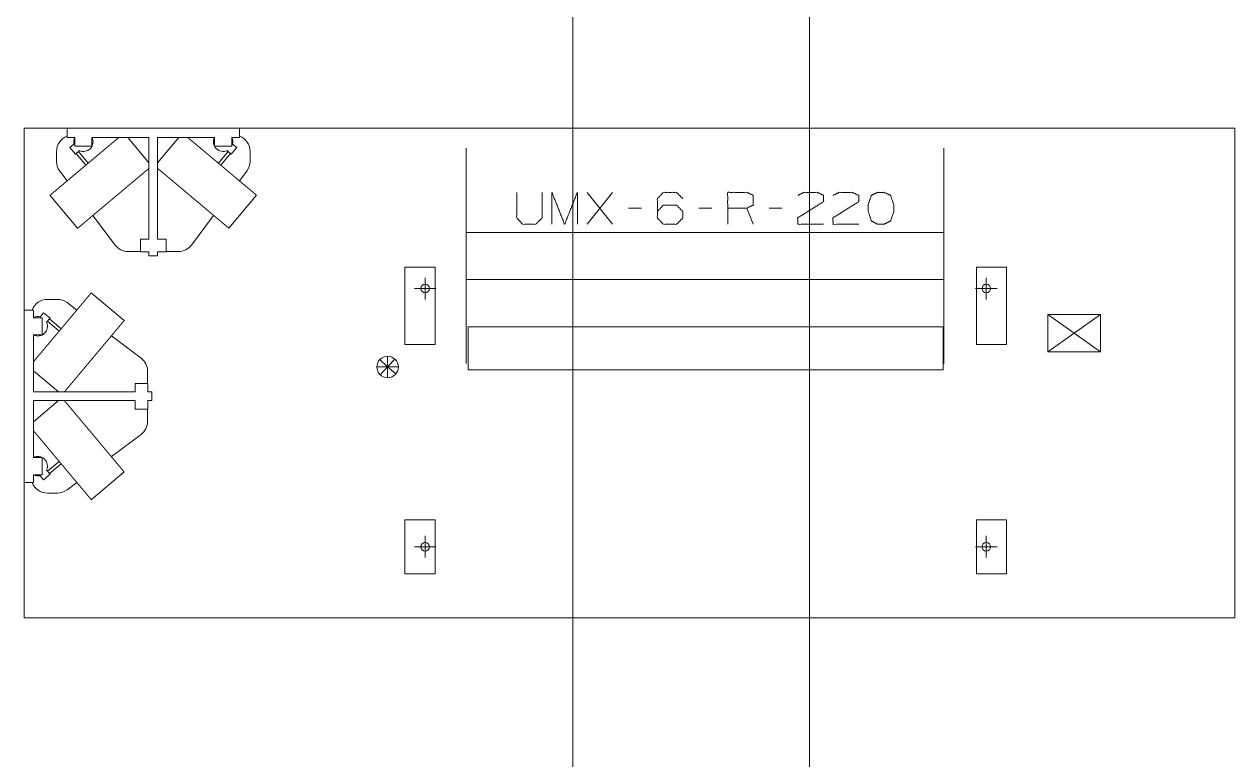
# Model space of a CAD drawing. Header units: millimetres. Extents: x 3056 to 110866, y 16649 to 58349.
# Drawn here: x 56006 to 61633, y 23888 to 27304 of the extents above; entities that cross this region are included whole.
import ezdxf

# ---------------------------------------------------------------- set-up
doc = ezdxf.new("R2010")
doc.units = ezdxf.units.MM
doc.layers.add('1', color=7, linetype='Continuous', true_color=0xffffff)

msp = doc.modelspace()

# ---------------------------------------------------------------- linework, layer by layer
at = {"layer": '1', "color": 143, "linetype": 'Continuous', "lineweight": 13}
for p, q in [((58556.5, 55303.3), (58556.5, 17870.4)), ((59656.5, 17870.4), (59656.5, 54863.3))]:
    msp.add_line(p, q, dxfattribs=at)
at = {"layer": '1', "color": 80, "linetype": 'Continuous', "lineweight": 13}
for p, q in [((56006.5, 26821.3), (61633.5, 26821.3)), ((56006.5, 24547.3), (56006.5, 26821.3)), ((56006.5, 26821.3), (61633.5, 26821.3)), ((56006.5, 24547.3), (56006.5, 26821.3)), ((56206.5, 26821.3), (56206.5, 26778.3)), ((57006.5, 26821.3), (57006.5, 26778.3)), ((61633.5, 26821.3), (61633.5, 24547.3)), ((61633.5, 26821.3), (61633.5, 24547.3)), ((56206.5, 26778.3), (56241.5, 26778.3)), ((56237.6, 26747.2), (56218.9, 26731.4)), ((56244.1, 26701.3), (56218.9, 26731.4)), ((56241.5, 26778.3), (56241.5, 26738.3)), ((56321.5, 26738.3), (56241.5, 26738.3)), ((56321.5, 26778.3), (56586.5, 26778.3)), ((56321.5, 26778.3), (56321.5, 26738.3)), ((56586.5, 26661.2), (56488.2, 26778.3)), ((56586.5, 26778.3), (56586.5, 26306.3)), ((56626.5, 26778.3), (56626.5, 26306.3)), ((56724.7, 26778.3), (56626.5, 26661.2)), ((56626.5, 26778.3), (56891.5, 26778.3)), ((56891.5, 26778.3), (56891.5, 26738.3)), ((56971.5, 26738.3), (56891.5, 26738.3)), ((56968.8, 26701.3), (56994.1, 26731.4)), ((56971.5, 26778.3), (56971.5, 26738.3)), ((56971.5, 26778.3), (57006.5, 26778.3)), ((56975.3, 26747.2), (56994.1, 26731.4)), ((56156.5, 26667.3), (56156.5, 26713.3)), ((56262.9, 26717), (56244.1, 26701.3)), ((56247.6, 26704.2), (56293.2, 26649.8)), ((56303.9, 26658.8), (56258.3, 26713.2)), ((56954.7, 26713.2), (56909, 26658.8)), ((56919.7, 26649.8), (56965.4, 26704.2)), ((56950.1, 26717), (56968.8, 26701.3)), ((57056.5, 26713.3), (57056.5, 26667.3)), ((56171.5, 26622.3), (56205.8, 26576.5)), ((57007.1, 26576.5), (57041.5, 26622.3)), ((56126.2, 26509.7), (56254.8, 26356.5)), ((56958.2, 26356.5), (57086.7, 26509.7)), ((58622.6, 26375), (58741.3, 26523.4)), ((58741.3, 26375), (58622.6, 26523.4)), ((58875.1, 26450), (58815.7, 26450)), ((59201.9, 26450), (59142.6, 26450)), ((59395.1, 26375), (59365.4, 26450)), ((59528.8, 26450), (59469.4, 26450)), ((56326, 26416.3), (56429.5, 26278.3)), ((56783.5, 26278.3), (56886.9, 26416.3)), ((60281.5, 26337.5), (58061.5, 26337.5)), ((56546.5, 26306.3), (56546.5, 26246.3)), ((56586.5, 26306.3), (56546.5, 26306.3)), ((56626.5, 26306.3), (56666.5, 26306.3)), ((56666.5, 26306.3), (56666.5, 26246.3)), ((56546.5, 26248.3), (56489.5, 26248.3)), ((56586.5, 26246.3), (56546.5, 26246.3)), ((56586.5, 26246.3), (56586.5, 26228.3)), ((56626.5, 26228.3), (56586.5, 26228.3)), ((56626.5, 26246.3), (56666.5, 26246.3)), ((56626.5, 26246.3), (56626.5, 26228.3)), ((56626.7, 26243.6), (56626.5, 26243.6)), ((56626.7, 26243.6), (56626.7, 26246.3)), ((56723.5, 26248.3), (56666.5, 26248.3)), ((57776, 26176.3), (57776, 25816.3)), ((57916, 26176.3), (57776, 26176.3)), ((57916, 25816.3), (57916, 26176.3)), ((60573, 26176.3), (60433, 26176.3)), ((60433, 26176.3), (60433, 25816.3)), ((60573, 25816.3), (60573, 26176.3)), ((57870.5, 26126.3), (57870.5, 26026.3)), ((58061.5, 26118.4), (60281.5, 26118.4)), ((60478.5, 26126.3), (60478.5, 26026.3)), ((56471.3, 25928), (56318.1, 26056.6)), ((57820.5, 26076.3), (57920.5, 26076.3)), ((60428.5, 26076.3), (60528.5, 26076.3)), ((56114.5, 26026.3), (56160.5, 26026.3)), ((56251.3, 25976.9), (56205.5, 26011.3)), ((56006.5, 25976.3), (56049.5, 25976.3)), ((56049.5, 25941.3), (56049.5, 25976.3)), ((56049.5, 25941.3), (56089.5, 25941.3)), ((56080.6, 25945.2), (56096.4, 25963.9)), ((56089.5, 25941.3), (56089.5, 25861.3)), ((56126.5, 25938.7), (56096.4, 25963.9)), ((60764.5, 25782.3), (60764.5, 25956.3)), ((61008.5, 25782.3), (60764.5, 25956.3)), ((60764.5, 25956.3), (61008.5, 25956.3)), ((61008.5, 25956.3), (60886.5, 25869.3)), ((61008.5, 25956.3), (61008.5, 25782.3)), ((56110.7, 25919.9), (56126.5, 25938.7)), ((56114.6, 25924.5), (56169, 25878.8)), ((56178, 25889.6), (56123.6, 25935.2)), ((58070.5, 25899.3), (60278.5, 25899.3)), ((58070.5, 25699.3), (58070.5, 25899.3)), ((60278.5, 25899.3), (60278.5, 25699.3)), ((56049.5, 25861.3), (56089.5, 25861.3)), ((56049.5, 25596.3), (56049.5, 25861.3)), ((56549.5, 25753.3), (56411.5, 25856.8)), ((60764.5, 25782.3), (60886.5, 25869.3)), ((57776, 25816.3), (57916, 25816.3)), ((60433, 25816.3), (60573, 25816.3)), ((61008.5, 25782.3), (60764.5, 25782.3)), ((57695.5, 25712.3), (57659.1, 25746.6)), ((57695.5, 25712.3), (57695.5, 25762.3)), ((57695.5, 25712.3), (57729.8, 25748.7)), ((56049.5, 25694.5), (56166.5, 25596.3)), ((56579.5, 25693.3), (56579.5, 25636.3)), ((57695.5, 25712.3), (57645.5, 25712.3)), ((57695.5, 25712.3), (57661.1, 25675.9)), ((57695.5, 25712.3), (57734.3, 25680.8)), ((57695.5, 25712.3), (57695.5, 25662.3)), ((57695.5, 25712.3), (57745.5, 25712.3)), ((60278.5, 25699.3), (58070.5, 25699.3)), ((56521.5, 25636.3), (56581.5, 25636.3)), ((56521.5, 25596.3), (56521.5, 25636.3)), ((56581.5, 25596.3), (56581.5, 25636.3)), ((56049.5, 25596.3), (56521.5, 25596.3)), ((56049.5, 25291.3), (56049.5, 25556.3)), ((56166.5, 25556.3), (56049.5, 25458.1)), ((56049.5, 25556.3), (56521.5, 25556.3)), ((56521.5, 25556.3), (56521.5, 25516.3)), ((56584.1, 25596.6), (56581.5, 25596.5)), ((56581.5, 25596.3), (56599.5, 25596.3)), ((56581.5, 25556.3), (56599.5, 25556.3)), ((56581.5, 25556.3), (56581.5, 25516.3)), ((56584.1, 25596.6), (56584.1, 25596.3)), ((56599.5, 25596.3), (56599.5, 25556.3)), ((56521.5, 25516.3), (56581.5, 25516.3)), ((56579.5, 25516.3), (56579.5, 25459.3)), ((56411.5, 25295.8), (56549.5, 25399.3)), ((56049.5, 25291.3), (56089.5, 25291.3)), ((56089.5, 25291.3), (56089.5, 25211.3)), ((56169, 25273.8), (56114.6, 25228.1)), ((56049.5, 25211.3), (56089.5, 25211.3)), ((56049.5, 25176.3), (56049.5, 25211.3)), ((56126.5, 25213.9), (56096.4, 25188.7)), ((56110.7, 25232.7), (56126.5, 25213.9)), ((56123.6, 25217.4), (56178, 25263)), ((56318.1, 25096), (56471.3, 25224.6)), ((56006.5, 25176.3), (56049.5, 25176.3)), ((56080.6, 25207.4), (56096.4, 25188.7)), ((56205.5, 25141.3), (56251.3, 25175.7)), ((56160.5, 25126.3), (56114.5, 25126.3)), ((57776, 25002.3), (57776, 24752.3)), ((57916, 25002.3), (57776, 25002.3)), ((57916, 24752.3), (57916, 25002.3)), ((60433, 25002.3), (60433, 24752.3)), ((60573, 25002.3), (60433, 25002.3)), ((60573, 24752.3), (60573, 25002.3)), ((57820.5, 24877.3), (57920.5, 24877.3)), ((57870.5, 24927.3), (57870.5, 24827.3)), ((60428.5, 24877.3), (60528.5, 24877.3)), ((60478.5, 24927.3), (60478.5, 24827.3)), ((57776, 24752.3), (57916, 24752.3)), ((60433, 24752.3), (60573, 24752.3)), ((61633.5, 24547.3), (56006.5, 24547.3)), ((61633.5, 24547.3), (56006.5, 24547.3))]:
    msp.add_line(p, q, dxfattribs=at)
for centre, radius in [((57870.5, 26076.3), 20), ((60478.5, 26076.3), 20), ((57695.5, 25712.3), 50), ((57870.5, 24877.3), 20), ((60478.5, 24877.3), 20)]:
    msp.add_circle(centre, radius, dxfattribs=at)
for centre, radius, start, end in [((56231.5, 26713.3), 75, 109.4723, 180), ((56281.5, 26758.3), 45.2, 153.7683, 194.2622), ((56281.5, 26758.3), 45.2, 245.7378, 26.2321), ((56931.5, 26758.3), 45.2, 153.7679, 294.2622), ((56931.5, 26758.3), 45.2, 345.7378, 26.2317), ((56981.5, 26713.3), 75, 0, 70.5277), ((56231.5, 26667.3), 75, 180, 216.8699), ((56981.5, 26667.3), 75, 323.1301, 0), ((56489.5, 26323.3), 75, 216.8699, 270), ((56723.5, 26323.3), 75, 270, 323.1301), ((56114.5, 25951.3), 75, 90, 160.5277), ((56160.5, 25951.3), 75, 53.1301, 90), ((56069.5, 25901.3), 45.2, 75.7378, 116.2317), ((56069.5, 25901.3), 45.2, 243.7679, 24.2622), ((56504.5, 25693.3), 75, 0, 53.1301), ((56504.5, 25459.3), 75, 306.8699, 360), ((56069.5, 25251.3), 45.2, 335.7378, 116.2321), ((56069.5, 25251.3), 45.2, 243.7683, 284.2622), ((56114.5, 25201.3), 75, 199.4723, 270), ((56160.5, 25201.3), 75, 270, 306.8699)]:
    msp.add_arc(centre, radius, start, end, dxfattribs=at)
for points, knots in [([(56446.3, 26778.3), (56443.6, 26776), (56442.1, 26774.8), (56440.7, 26773.6), (56437.7, 26771), (56436.1, 26769.7), (56432.9, 26767), (56431.3, 26765.7), (56427.9, 26762.8), (56424.4, 26759.9), (56420.8, 26756.8), (56418.9, 26755.3), (56417, 26753.7), (56413.2, 26750.5), (56411.2, 26748.8), (56409.2, 26747.2), (56407.2, 26745.5), (56403.1, 26742), (56401.1, 26740.3), (56398.9, 26738.5), (56396.8, 26736.8), (56394.7, 26734.9), (56390.3, 26731.3), (56388.1, 26729.4), (56383.6, 26725.6), (56379, 26721.8), (56376.7, 26719.9), (56372, 26715.9), (56369.7, 26714), (56367.3, 26712), (56364.9, 26709.9), (56362.5, 26707.9), (56360, 26705.9), (56355.1, 26701.8), (56352.7, 26699.7), (56350.2, 26697.6), (56347.7, 26695.5), (56345.2, 26693.4), (56340.1, 26689.2), (56337.6, 26687.1), (56332.5, 26682.8), (56330, 26680.7), (56327.4, 26678.5), (56322.2, 26674.2), (56319.7, 26672), (56317.1, 26669.8), (56314.5, 26667.7), (56311.9, 26665.5), (56306.7, 26661.1), (56301.5, 26656.7), (56298.9, 26654.6), (56296.3, 26652.4), (56293.7, 26650.2), (56288.4, 26645.8), (56285.8, 26643.6), (56280.7, 26639.3), (56278.1, 26637.1), (56272.9, 26632.8), (56270.3, 26630.6), (56267.8, 26628.5), (56265.2, 26626.3), (56260.1, 26622), (56255, 26617.8), (56252.5, 26615.7), (56250, 26613.6), (56247.5, 26611.5), (56242.6, 26607.3), (56237.7, 26603.2), (56235.2, 26601.2), (56232.8, 26599.1), (56228, 26595.1), (56225.7, 26593.1), (56221, 26589.2), (56216.4, 26585.3), (56211.8, 26581.5), (56207.4, 26577.8), (56203, 26574.1), (56200.8, 26572.3), (56198.7, 26570.5), (56194.5, 26567), (56192.4, 26565.2), (56190.4, 26563.5), (56188.3, 26561.8), (56184.4, 26558.5), (56180.5, 26555.3), (56178.7, 26553.7), (56176.8, 26552.1), (56175, 26550.6), (56173.2, 26549.1), (56169.6, 26546.1), (56167.9, 26544.7), (56166.2, 26543.3), (56163, 26540.5), (56161.4, 26539.2), (56159.8, 26537.9), (56156.8, 26535.3), (56153.9, 26532.9), (56151.1, 26530.6), (56149.8, 26529.5), (56148.5, 26528.4), (56146, 26526.3), (56144.8, 26525.3), (56142.5, 26523.4), (56141.4, 26522.4), (56140.4, 26521.6), (56139.4, 26520.7), (56138.4, 26519.9), (56137.4, 26519.1), (56135.7, 26517.6), (56134.8, 26516.9), (56134, 26516.2), (56133.3, 26515.6), (56132.6, 26515), (56131.9, 26514.4), (56131.2, 26513.9), (56130.6, 26513.4), (56130.1, 26512.9), (56129.5, 26512.5), (56129, 26512.1), (56128.6, 26511.7), (56127.8, 26511), (56127.5, 26510.7), (56126.9, 26510.3), (56126.7, 26510.1), (56126.5, 26509.9), (56126.4, 26509.8), (56126.3, 26509.7), (56126.2, 26509.7), (56126.2, 26509.7)], [0, 0, 0.008593, 0.013101, 0.0176, 0.02702, 0.031918, 0.041931, 0.047023, 0.057602, 0.068549, 0.079856, 0.085686, 0.09151, 0.103509, 0.109671, 0.115827, 0.122151, 0.134937, 0.141413, 0.148028, 0.154649, 0.161402, 0.175052, 0.181946, 0.195994, 0.210277, 0.217531, 0.232149, 0.239516, 0.246976, 0.254445, 0.262004, 0.269572, 0.284866, 0.292596, 0.300321, 0.308123, 0.315934, 0.331673, 0.339595, 0.355514, 0.363495, 0.371517, 0.387611, 0.395668, 0.403767, 0.411862, 0.419982, 0.436229, 0.452497, 0.460641, 0.468779, 0.476914, 0.493182, 0.501308, 0.517523, 0.525612, 0.541746, 0.549781, 0.557813, 0.565799, 0.581726, 0.597536, 0.605415, 0.613221, 0.621037, 0.636514, 0.651835, 0.659407, 0.666976, 0.681923, 0.689307, 0.703953, 0.718374, 0.732567, 0.746508, 0.760193, 0.766966, 0.773599, 0.786722, 0.793206, 0.799548, 0.805884, 0.818244, 0.830279, 0.836121, 0.841968, 0.847639, 0.853321, 0.864304, 0.869621, 0.874928, 0.885175, 0.890105, 0.89503, 0.904486, 0.913546, 0.922188, 0.926291, 0.930404, 0.938192, 0.941877, 0.949005, 0.95247, 0.955697, 0.958933, 0.96193, 0.964937, 0.970491, 0.973035, 0.975569, 0.97788, 0.98018, 0.982257, 0.984325, 0.986158, 0.987982, 0.989583, 0.991169, 0.992512, 0.994971, 0.996067, 0.997784, 0.998409, 0.99902, 0.999389, 0.999762, 0.999883, 1, 1]), ([(57086.7, 26509.7), (57086.7, 26509.7), (57086.7, 26509.7), (57086.5, 26509.8), (57086.4, 26509.9), (57086.2, 26510.1), (57086, 26510.3), (57085.5, 26510.7), (57084.8, 26511.3), (57084.3, 26511.7), (57083.9, 26512.1), (57083.4, 26512.5), (57082.9, 26512.9), (57082.3, 26513.4), (57081.7, 26513.9), (57080.4, 26515), (57078.9, 26516.2), (57078.1, 26516.9), (57077.3, 26517.6), (57075.5, 26519.1), (57074.5, 26519.9), (57073.6, 26520.7), (57072.6, 26521.6), (57070.4, 26523.4), (57069.3, 26524.3), (57066.9, 26526.3), (57064.5, 26528.4), (57063.1, 26529.5), (57061.8, 26530.6), (57059.1, 26532.9), (57056.2, 26535.3), (57053.1, 26537.9), (57051.6, 26539.2), (57050, 26540.5), (57046.7, 26543.3), (57043.3, 26546.1), (57041.5, 26547.6), (57038, 26550.6), (57034.3, 26553.7), (57032.4, 26555.3), (57028.6, 26558.5), (57024.6, 26561.8), (57022.6, 26563.5), (57020.5, 26565.2), (57018.5, 26567), (57014.3, 26570.5), (57012.1, 26572.3), (57010, 26574.1), (57005.6, 26577.8), (57001.1, 26581.5), (56996.6, 26585.3), (56994.3, 26587.2), (56989.6, 26591.2), (56984.9, 26595.1), (56982.5, 26597.1), (56980.1, 26599.1), (56977.7, 26601.2), (56975.3, 26603.2), (56970.4, 26607.3), (56965.4, 26611.5), (56962.9, 26613.6), (56960.4, 26615.7), (56957.9, 26617.8), (56952.8, 26622), (56947.7, 26626.3), (56945.2, 26628.5), (56942.6, 26630.6), (56940, 26632.8), (56937.5, 26634.9), (56934.9, 26637.1), (56932.3, 26639.3), (56929.7, 26641.5), (56924.5, 26645.8), (56921.9, 26648), (56916.7, 26652.4), (56914.1, 26654.6), (56911.5, 26656.7), (56906.3, 26661.1), (56901.1, 26665.5), (56898.5, 26667.7), (56895.9, 26669.8), (56893.3, 26672), (56890.7, 26674.2), (56885.5, 26678.5), (56883, 26680.7), (56880.4, 26682.8), (56875.3, 26687.1), (56872.8, 26689.2), (56867.8, 26693.4), (56865.3, 26695.5), (56862.8, 26697.6), (56860.3, 26699.7), (56857.8, 26701.8), (56855.4, 26703.8), (56850.5, 26707.9), (56848.1, 26709.9), (56845.7, 26712), (56843.3, 26714), (56840.9, 26715.9), (56836.3, 26719.9), (56833.9, 26721.8), (56829.4, 26725.6), (56824.9, 26729.4), (56822.7, 26731.3), (56820.4, 26733.1), (56816.1, 26736.8), (56814, 26738.5), (56809.8, 26742), (56807.7, 26743.8), (56805.7, 26745.5), (56803.7, 26747.2), (56801.7, 26748.8), (56799.8, 26750.5), (56795.9, 26753.7), (56794, 26755.3), (56792.2, 26756.8), (56788.6, 26759.9), (56785.1, 26762.8), (56781.7, 26765.7), (56780, 26767), (56776.8, 26769.7), (56775.3, 26771), (56772.3, 26773.6), (56770.8, 26774.8), (56769.4, 26776), (56766.6, 26778.3)], [0, 0, 0.000127, 0.000248, 0.000621, 0.000989, 0.001601, 0.002216, 0.003933, 0.006144, 0.007497, 0.008841, 0.010427, 0.012027, 0.013851, 0.015685, 0.01982, 0.02444, 0.026974, 0.029518, 0.035073, 0.03808, 0.041077, 0.044313, 0.050995, 0.054461, 0.061817, 0.069605, 0.073718, 0.077821, 0.086463, 0.095523, 0.104979, 0.109904, 0.114834, 0.125081, 0.135695, 0.141196, 0.152359, 0.163888, 0.169729, 0.181764, 0.194124, 0.20046, 0.206802, 0.213286, 0.226409, 0.233042, 0.239815, 0.2535, 0.26744, 0.281633, 0.288782, 0.303325, 0.318074, 0.325558, 0.333031, 0.340599, 0.348172, 0.363492, 0.37897, 0.386785, 0.394591, 0.40247, 0.418279, 0.434207, 0.442193, 0.450224, 0.45825, 0.466317, 0.474393, 0.482482, 0.49058, 0.506813, 0.514957, 0.531225, 0.539364, 0.547507, 0.563776, 0.580022, 0.588143, 0.596237, 0.604326, 0.612393, 0.628487, 0.636508, 0.64449, 0.660408, 0.668331, 0.684069, 0.691871, 0.699682, 0.707407, 0.715137, 0.722781, 0.737999, 0.745557, 0.753027, 0.760486, 0.767853, 0.782472, 0.789725, 0.804008, 0.818056, 0.82495, 0.83184, 0.845353, 0.851973, 0.865055, 0.871531, 0.87785, 0.884174, 0.89033, 0.896492, 0.908491, 0.914315, 0.920144, 0.931451, 0.942399, 0.952978, 0.958069, 0.968083, 0.972981, 0.982401, 0.986899, 0.991407, 1, 1]), ([(58061.5, 26727.9), (58061.5, 26727.8), (58061.5, 26727.7), (58061.5, 26727.3), (58061.5, 26727), (58061.5, 26726.3), (58061.5, 26725.3), (58061.5, 26724.2), (58061.5, 26722.9), (58061.5, 26721.3), (58061.5, 26719.5), (58061.5, 26717.6), (58061.5, 26715.4), (58061.5, 26713), (58061.5, 26710.5), (58061.5, 26709.1), (58061.5, 26706.2), (58061.5, 26703.1), (58061.5, 26701.5), (58061.5, 26698.2), (58061.5, 26694.6), (58061.5, 26690.9), (58061.5, 26686.9), (58061.5, 26682.8), (58061.5, 26678.4), (58061.5, 26673.9), (58061.5, 26669.2), (58061.5, 26664.3), (58061.5, 26659.2), (58061.5, 26654), (58061.5, 26648.6), (58061.5, 26643), (58061.5, 26637.2), (58061.5, 26631.3), (58061.5, 26628.2), (58061.5, 26622), (58061.5, 26615.6), (58061.5, 26609.1), (58061.5, 26602.4), (58061.5, 26595.6), (58061.5, 26588.6), (58061.5, 26585.1), (58061.5, 26577.9), (58061.5, 26570.5), (58061.5, 26563), (58061.5, 26559.2), (58061.5, 26551.5), (58061.5, 26543.6), (58061.5, 26535.7), (58061.5, 26527.6), (58061.5, 26519.3), (58061.5, 26511), (58061.5, 26502.5), (58061.5, 26493.9), (58061.5, 26485.3), (58061.5, 26476.5), (58061.5, 26467.6), (58061.5, 26458.6), (58061.5, 26449.5), (58061.5, 26440.3), (58061.5, 26431), (58061.5, 26421.6), (58061.5, 26412.2), (58061.5, 26402.7), (58061.5, 26393.1), (58061.5, 26383.4), (58061.5, 26373.7), (58061.5, 26363.9), (58061.5, 26354.1), (58061.5, 26344.2), (58061.5, 26339.2), (58061.5, 26329.2), (58061.5, 26319.2), (58061.5, 26309.2), (58061.5, 26299.1), (58061.5, 26294), (58061.5, 26283.9), (58061.5, 26273.8), (58061.5, 26263.6), (58061.5, 26253.4), (58061.5, 26248.3), (58061.5, 26238.1), (58061.5, 26227.9)], [0, 0, 0.000206, 0.000519, 0.001349, 0.001868, 0.003323, 0.005196, 0.007477, 0.010176, 0.013287, 0.016806, 0.020733, 0.025072, 0.029813, 0.034957, 0.03773, 0.043476, 0.049625, 0.052795, 0.059531, 0.066659, 0.074179, 0.082079, 0.090366, 0.099028, 0.108067, 0.117475, 0.127254, 0.137393, 0.147892, 0.158745, 0.169948, 0.181494, 0.193384, 0.199496, 0.211889, 0.224605, 0.237649, 0.251005, 0.264674, 0.278654, 0.285714, 0.300139, 0.314855, 0.329857, 0.337498, 0.352913, 0.368597, 0.384546, 0.400755, 0.417206, 0.433902, 0.450835, 0.467996, 0.485374, 0.502974, 0.520775, 0.538777, 0.55697, 0.575348, 0.593906, 0.612628, 0.631514, 0.650554, 0.669736, 0.689061, 0.708508, 0.728082, 0.747767, 0.767558, 0.77748, 0.797413, 0.817432, 0.837524, 0.857686, 0.867793, 0.888039, 0.908332, 0.928663, 0.949025, 0.959212, 0.979601, 1, 1]), ([(60281.5, 26227.9), (60281.5, 26238.1), (60281.5, 26248.3), (60281.5, 26258.5), (60281.5, 26268.7), (60281.5, 26278.9), (60281.5, 26289), (60281.5, 26299.1), (60281.5, 26309.2), (60281.5, 26319.2), (60281.5, 26329.2), (60281.5, 26339.2), (60281.5, 26349.1), (60281.5, 26354.1), (60281.5, 26363.9), (60281.5, 26373.7), (60281.5, 26383.4), (60281.5, 26393.1), (60281.5, 26402.7), (60281.5, 26412.2), (60281.5, 26421.6), (60281.5, 26431), (60281.5, 26435.7), (60281.5, 26444.9), (60281.5, 26454), (60281.5, 26463.1), (60281.5, 26472), (60281.5, 26480.9), (60281.5, 26489.6), (60281.5, 26498.3), (60281.5, 26506.8), (60281.5, 26515.2), (60281.5, 26523.5), (60281.5, 26531.7), (60281.5, 26539.7), (60281.5, 26547.6), (60281.5, 26555.4), (60281.5, 26563), (60281.5, 26570.5), (60281.5, 26574.2), (60281.5, 26581.5), (60281.5, 26588.6), (60281.5, 26595.6), (60281.5, 26602.4), (60281.5, 26609.1), (60281.5, 26615.6), (60281.5, 26618.9), (60281.5, 26625.1), (60281.5, 26631.3), (60281.5, 26637.2), (60281.5, 26643), (60281.5, 26648.6), (60281.5, 26654), (60281.5, 26659.2), (60281.5, 26664.3), (60281.5, 26666.8), (60281.5, 26671.6), (60281.5, 26676.2), (60281.5, 26680.6), (60281.5, 26684.8), (60281.5, 26686.9), (60281.5, 26690.9), (60281.5, 26694.6), (60281.5, 26698.2), (60281.5, 26699.9), (60281.5, 26703.1), (60281.5, 26706.2), (60281.5, 26709.1), (60281.5, 26711.8), (60281.5, 26714.2), (60281.5, 26716.5), (60281.5, 26718.6), (60281.5, 26720.4), (60281.5, 26721.3), (60281.5, 26722.9), (60281.5, 26724.2), (60281.5, 26725.3), (60281.5, 26726.3), (60281.5, 26726.6), (60281.5, 26727.3), (60281.5, 26727.7), (60281.5, 26727.8), (60281.5, 26727.9)], [0, 0, 0.020399, 0.040788, 0.061161, 0.081508, 0.101822, 0.122095, 0.142314, 0.162476, 0.182568, 0.202587, 0.22252, 0.242364, 0.252233, 0.271918, 0.291492, 0.310939, 0.330264, 0.349446, 0.368486, 0.387372, 0.406094, 0.415418, 0.433886, 0.452174, 0.470271, 0.488178, 0.505879, 0.523368, 0.54064, 0.55769, 0.574507, 0.59108, 0.607416, 0.623492, 0.639309, 0.654861, 0.670143, 0.685145, 0.692501, 0.707074, 0.721346, 0.735326, 0.748995, 0.762351, 0.775395, 0.781835, 0.794392, 0.806616, 0.818506, 0.830052, 0.841255, 0.852108, 0.862607, 0.872746, 0.877635, 0.887229, 0.896452, 0.9053, 0.913777, 0.917921, 0.925821, 0.933341, 0.940469, 0.943834, 0.950375, 0.956524, 0.96227, 0.967615, 0.972557, 0.977098, 0.98123, 0.984956, 0.986713, 0.989824, 0.992523, 0.994804, 0.996677, 0.997402, 0.998651, 0.999481, 0.999794, 1, 1]), ([(56586.5, 26634.8), (56585.4, 26633.9), (56583.3, 26632.1), (56581, 26630.2), (56578.6, 26628.2), (56577.4, 26627.2), (56576.1, 26626.1), (56574.8, 26625), (56572, 26622.7), (56569.1, 26620.2), (56567.6, 26619), (56566.1, 26617.7), (56562.9, 26615.1), (56561.3, 26613.7), (56558, 26610.9), (56556.3, 26609.5), (56554.5, 26608), (56552.8, 26606.5), (56551, 26605), (56549.2, 26603.5), (56545.4, 26600.4), (56541.6, 26597.1), (56537.6, 26593.8), (56535.6, 26592.1), (56533.6, 26590.4), (56531.5, 26588.7), (56529.4, 26587), (56527.3, 26585.2), (56523, 26581.6), (56518.7, 26577.9), (56516.5, 26576.1), (56514.2, 26574.2), (56512, 26572.3), (56507.4, 26568.5), (56502.8, 26564.6), (56500.4, 26562.6), (56498, 26560.6), (56493.3, 26556.6), (56490.8, 26554.6), (56488.4, 26552.5), (56486, 26550.5), (56481.1, 26546.3), (56476.1, 26542.2), (56473.6, 26540.1), (56471.1, 26538), (56466, 26533.7), (56463.5, 26531.6), (56458.4, 26527.3), (56453.2, 26523), (56450.6, 26520.8), (56445.5, 26516.5), (56442.9, 26514.3), (56440.3, 26512.1), (56437.7, 26510), (56435.1, 26507.8), (56432.5, 26505.6), (56429.9, 26503.4), (56424.7, 26499), (56422.1, 26496.9), (56416.9, 26492.5), (56414.3, 26490.3), (56411.7, 26488.1), (56409.1, 26486), (56406.5, 26483.8), (56403.9, 26481.6), (56398.8, 26477.3), (56396.2, 26475.1), (56393.6, 26473), (56391.1, 26470.9), (56388.5, 26468.7), (56386, 26466.6), (56381, 26462.4), (56378.5, 26460.3), (56373.5, 26456.1), (56371, 26454), (56366.1, 26449.9), (56361.3, 26445.8), (56358.9, 26443.8), (56356.5, 26441.8), (56351.8, 26437.9), (56349.4, 26435.9), (56344.8, 26432), (56340.3, 26428.2), (56335.8, 26424.5), (56331.5, 26420.8), (56327.2, 26417.2), (56325, 26415.4), (56323, 26413.7), (56318.9, 26410.3), (56314.9, 26406.9), (56312.9, 26405.2), (56311, 26403.6), (56309, 26402), (56307.2, 26400.4), (56305.3, 26398.9), (56301.7, 26395.8), (56299.9, 26394.4), (56296.5, 26391.5), (56294.8, 26390), (56293.1, 26388.7), (56291.5, 26387.3), (56289.9, 26386), (56286.8, 26383.4), (56283.9, 26380.9), (56282.4, 26379.7), (56279.6, 26377.4), (56278.3, 26376.2), (56277, 26375.1), (56275.8, 26374.1), (56273.4, 26372.1), (56272.2, 26371.1), (56270, 26369.2), (56268.9, 26368.4), (56267.9, 26367.5), (56266.9, 26366.7), (56265.1, 26365.1), (56264.2, 26364.4), (56263.4, 26363.7), (56262.6, 26363), (56261.1, 26361.8), (56260.4, 26361.2), (56259.8, 26360.7), (56259.2, 26360.2), (56258.6, 26359.7), (56258.1, 26359.3), (56257.6, 26358.8), (56257.2, 26358.5), (56256.4, 26357.8), (56256, 26357.5), (56255.5, 26357.1), (56255.3, 26356.9), (56255.1, 26356.7), (56255, 26356.6), (56254.8, 26356.5), (56254.8, 26356.5), (56254.8, 26356.5)], [0, 0, 0.003106, 0.009524, 0.016382, 0.023655, 0.027393, 0.031345, 0.035301, 0.043602, 0.052311, 0.056856, 0.061406, 0.070892, 0.07581, 0.085855, 0.09096, 0.096246, 0.101538, 0.106994, 0.112455, 0.123714, 0.135295, 0.147196, 0.153294, 0.159401, 0.165641, 0.171892, 0.178276, 0.191192, 0.204373, 0.211022, 0.217792, 0.224571, 0.238355, 0.252363, 0.259473, 0.266577, 0.280994, 0.288285, 0.295579, 0.302962, 0.317799, 0.332793, 0.340313, 0.347907, 0.363153, 0.370799, 0.386205, 0.401694, 0.409465, 0.425053, 0.432865, 0.440689, 0.448518, 0.456368, 0.464214, 0.472064, 0.487765, 0.495615, 0.511307, 0.51914, 0.526964, 0.534776, 0.542582, 0.550363, 0.565886, 0.573637, 0.581344, 0.589047, 0.596693, 0.604348, 0.619537, 0.62708, 0.642074, 0.649529, 0.664301, 0.678909, 0.686122, 0.693331, 0.707551, 0.714565, 0.728475, 0.742154, 0.755599, 0.768793, 0.781717, 0.788111, 0.794369, 0.806739, 0.818805, 0.824769, 0.830563, 0.836367, 0.842, 0.847643, 0.858577, 0.863886, 0.874304, 0.879422, 0.884357, 0.889298, 0.894042, 0.903358, 0.912285, 0.916647, 0.924975, 0.928944, 0.932903, 0.936664, 0.943959, 0.947511, 0.954169, 0.957292, 0.960402, 0.963294, 0.968872, 0.971543, 0.973994, 0.976449, 0.98089, 0.982885, 0.984889, 0.98665, 0.988415, 0.989947, 0.991482, 0.992774, 0.995147, 0.996205, 0.997862, 0.998456, 0.999055, 0.99941, 0.999761, 0.999887, 1, 1]), ([(56958.2, 26356.5), (56958.1, 26356.5), (56958.1, 26356.5), (56958, 26356.6), (56957.9, 26356.7), (56957.7, 26356.9), (56957.5, 26357.1), (56956.9, 26357.5), (56956.6, 26357.8), (56955.8, 26358.5), (56955.4, 26358.8), (56954.8, 26359.3), (56954.3, 26359.7), (56953.7, 26360.2), (56953.2, 26360.7), (56952.5, 26361.2), (56951.8, 26361.8), (56950.4, 26363), (56949.6, 26363.7), (56948.7, 26364.4), (56947.9, 26365.1), (56947, 26365.9), (56946, 26366.7), (56944, 26368.4), (56943, 26369.2), (56940.8, 26371.1), (56939.6, 26372.1), (56937.2, 26374.1), (56935.9, 26375.1), (56934.6, 26376.2), (56933.3, 26377.4), (56930.5, 26379.7), (56929.1, 26380.9), (56926.1, 26383.4), (56924.6, 26384.6), (56923, 26386), (56921.5, 26387.3), (56919.8, 26388.7), (56918.2, 26390), (56916.5, 26391.5), (56913, 26394.4), (56911.3, 26395.8), (56909.5, 26397.4), (56907.6, 26398.9), (56905.8, 26400.4), (56903.9, 26402), (56902, 26403.6), (56900.1, 26405.2), (56898.1, 26406.9), (56894.1, 26410.3), (56890, 26413.7), (56885.8, 26417.2), (56881.5, 26420.8), (56879.3, 26422.6), (56877.1, 26424.5), (56874.9, 26426.3), (56872.6, 26428.2), (56868.1, 26432), (56863.5, 26435.9), (56861.2, 26437.9), (56858.8, 26439.8), (56854.1, 26443.8), (56851.7, 26445.8), (56846.8, 26449.9), (56841.9, 26454), (56839.5, 26456.1), (56834.5, 26460.3), (56832, 26462.4), (56829.5, 26464.5), (56824.4, 26468.7), (56821.9, 26470.9), (56819.3, 26473), (56814.2, 26477.3), (56811.6, 26479.5), (56806.5, 26483.8), (56803.9, 26486), (56801.3, 26488.1), (56798.7, 26490.3), (56796.1, 26492.5), (56790.9, 26496.9), (56785.7, 26501.2), (56780.5, 26505.6), (56777.9, 26507.8), (56775.3, 26510), (56772.7, 26512.1), (56770.1, 26514.3), (56767.5, 26516.5), (56762.3, 26520.8), (56759.7, 26523), (56757.1, 26525.2), (56752, 26529.5), (56749.5, 26531.6), (56744.4, 26535.9), (56739.4, 26540.1), (56734.4, 26544.3), (56731.9, 26546.3), (56727, 26550.5), (56724.5, 26552.5), (56722.1, 26554.6), (56719.7, 26556.6), (56714.9, 26560.6), (56712.5, 26562.6), (56710.2, 26564.6), (56705.5, 26568.5), (56701, 26572.3), (56698.7, 26574.2), (56694.3, 26577.9), (56689.9, 26581.6), (56685.6, 26585.2), (56683.5, 26587), (56681.4, 26588.7), (56679.4, 26590.4), (56677.3, 26592.1), (56675.3, 26593.8), (56671.4, 26597.1), (56667.5, 26600.4), (56663.8, 26603.5), (56662, 26605), (56660.2, 26606.5), (56658.4, 26608), (56656.6, 26609.5), (56653.3, 26612.3), (56651.6, 26613.7), (56650, 26615.1), (56648.4, 26616.4), (56646.8, 26617.7), (56645.3, 26619), (56643.8, 26620.2), (56640.9, 26622.7), (56638.2, 26625), (56636.9, 26626.1), (56635.6, 26627.2), (56634.3, 26628.2), (56631.9, 26630.2), (56629.6, 26632.1), (56627.5, 26633.9), (56626.5, 26634.8)], [0, 0, 0.000113, 0.000239, 0.00059, 0.000945, 0.001535, 0.002138, 0.003795, 0.004853, 0.007226, 0.008518, 0.010053, 0.011584, 0.01335, 0.015111, 0.017106, 0.01911, 0.023551, 0.026006, 0.028457, 0.031128, 0.033804, 0.036697, 0.042708, 0.045831, 0.052489, 0.056041, 0.063336, 0.067097, 0.071056, 0.075025, 0.083353, 0.087715, 0.096642, 0.101204, 0.105949, 0.110702, 0.115643, 0.120578, 0.125696, 0.136114, 0.141414, 0.146883, 0.152356, 0.158, 0.163633, 0.169437, 0.175231, 0.181195, 0.19326, 0.205622, 0.218283, 0.231207, 0.237738, 0.244401, 0.251058, 0.257846, 0.271525, 0.285435, 0.292449, 0.299556, 0.313878, 0.321091, 0.335699, 0.350471, 0.357926, 0.37292, 0.380454, 0.388057, 0.403307, 0.410953, 0.418656, 0.434105, 0.441851, 0.457409, 0.465224, 0.473036, 0.48086, 0.488693, 0.504385, 0.520086, 0.535786, 0.543632, 0.551482, 0.559311, 0.567135, 0.574947, 0.590534, 0.598306, 0.606057, 0.621498, 0.629192, 0.644502, 0.659678, 0.674736, 0.682201, 0.697038, 0.704421, 0.711715, 0.719006, 0.733423, 0.740527, 0.747637, 0.761645, 0.775429, 0.782199, 0.795627, 0.808808, 0.821724, 0.828108, 0.834358, 0.840599, 0.846706, 0.852804, 0.864705, 0.876286, 0.887545, 0.893006, 0.898462, 0.903754, 0.90904, 0.919263, 0.924181, 0.929108, 0.933849, 0.938594, 0.943144, 0.947689, 0.956398, 0.964699, 0.968655, 0.972607, 0.976345, 0.983618, 0.990476, 0.996894, 1, 1]), ([(58295.7, 26523.4), (58295.7, 26404.7), (58323.8, 26375), (58383.2, 26375), (58414.4, 26404.7), (58414.4, 26523.4)], [0, 0, 0.311786, 0.419155, 0.575041, 0.688214, 1, 1]), ([(58459.1, 26375), (58459.1, 26523.4), (58518.5, 26375), (58577.9, 26523.4), (58577.9, 26375)], [0, 0, 0.240728, 0.499998, 0.759272, 1, 1]), ([(58949.4, 26434.4), (58977.6, 26464.1), (59038.5, 26464.1), (59068.2, 26434.4), (59068.2, 26404.7), (59038.5, 26375), (58977.6, 26375), (58949.4, 26404.7), (58949.4, 26493.7), (58977.6, 26523.4), (59038.5, 26523.4), (59068.2, 26493.7)], [0, 0, 0.074325, 0.185083, 0.261388, 0.315348, 0.391653, 0.502411, 0.576736, 0.738612, 0.812938, 0.923695, 1, 1]), ([(59276.3, 26375), (59276.3, 26523.4), (59365.4, 26523.4), (59395.1, 26509.4), (59395.1, 26464.1), (59365.4, 26450), (59276.3, 26450)], [0, 0, 0.339226, 0.542766, 0.617836, 0.72139, 0.79646, 1, 1]), ([(59603.2, 26509.4), (59631.3, 26523.4), (59692.3, 26523.4), (59721.9, 26509.4), (59721.9, 26479.7), (59601.6, 26404.7), (59603.2, 26375), (59721.9, 26375)], [0, 0, 0.070635, 0.20751, 0.281309, 0.347994, 0.666473, 0.73325, 1, 1]), ([(59766.6, 26509.4), (59794.8, 26523.4), (59855.7, 26523.4), (59885.4, 26509.4), (59885.4, 26479.7), (59765.1, 26404.7), (59766.6, 26375), (59885.4, 26375)], [0, 0, 0.070636, 0.207524, 0.281313, 0.347998, 0.666471, 0.733248, 1, 1]), ([(60003.5, 26375), (60033.2, 26390.6), (60048.8, 26434.4), (60048.8, 26464.1), (60033.2, 26509.4), (60003.5, 26523.4), (59973.8, 26523.4), (59944.1, 26509.4), (59928.5, 26464.1), (59930.1, 26434.4), (59944.1, 26390.6), (59973.8, 26375), (60003.5, 26375)], [0, 0, 0.076271, 0.181888, 0.249379, 0.358351, 0.433032, 0.500524, 0.575205, 0.684176, 0.751761, 0.856238, 0.932508, 1, 1]), ([(58061.5, 26227.9), (58061.5, 26217.7), (58061.5, 26207.6), (58061.5, 26197.4), (58061.5, 26187.2), (58061.5, 26177), (58061.5, 26166.9), (58061.5, 26156.8), (58061.5, 26146.7), (58061.5, 26136.7), (58061.5, 26126.7), (58061.5, 26116.7), (58061.5, 26106.8), (58061.5, 26096.9), (58061.5, 26087.1), (58061.5, 26077.3), (58061.5, 26072.5), (58061.5, 26062.8), (58061.5, 26053.2), (58061.5, 26043.7), (58061.5, 26034.3), (58061.5, 26024.9), (58061.5, 26020.2), (58061.5, 26011), (58061.5, 26001.9), (58061.5, 25992.8), (58061.5, 25983.9), (58061.5, 25975), (58061.5, 25966.3), (58061.5, 25957.6), (58061.5, 25949.1), (58061.5, 25940.7), (58061.5, 25932.4), (58061.5, 25924.2), (58061.5, 25916.2), (58061.5, 25908.3), (58061.5, 25900.5), (58061.5, 25892.9), (58061.5, 25885.4), (58061.5, 25878), (58061.5, 25874.4), (58061.5, 25867.3), (58061.5, 25860.3), (58061.5, 25853.4), (58061.5, 25846.8), (58061.5, 25840.2), (58061.5, 25837), (58061.5, 25830.8), (58061.5, 25824.6), (58061.5, 25818.7), (58061.5, 25812.9), (58061.5, 25807.3), (58061.5, 25801.9), (58061.5, 25796.6), (58061.5, 25791.6), (58061.5, 25789.1), (58061.5, 25784.3), (58061.5, 25779.7), (58061.5, 25775.3), (58061.5, 25771.1), (58061.5, 25767), (58061.5, 25763.2), (58061.5, 25759.5), (58061.5, 25756), (58061.5, 25752.8), (58061.5, 25749.7), (58061.5, 25746.8), (58061.5, 25744.1), (58061.5, 25741.7), (58061.5, 25739.4), (58061.5, 25737.3), (58061.5, 25735.5), (58061.5, 25733.8), (58061.5, 25732.4), (58061.5, 25731.1), (58061.5, 25730.1), (58061.5, 25729.2), (58061.5, 25728.6), (58061.5, 25728.2), (58061.5, 25728), (58061.5, 25727.9)], [0, 0, 0.020399, 0.040788, 0.061161, 0.081508, 0.101822, 0.122095, 0.142314, 0.162476, 0.182568, 0.202587, 0.22252, 0.242364, 0.262102, 0.281734, 0.301245, 0.310939, 0.330264, 0.349446, 0.368486, 0.387372, 0.406094, 0.415418, 0.433886, 0.452174, 0.470271, 0.488178, 0.505879, 0.523368, 0.54064, 0.55769, 0.574507, 0.59108, 0.60741, 0.623492, 0.639309, 0.654861, 0.670143, 0.68514, 0.699856, 0.707069, 0.721346, 0.735321, 0.748995, 0.762351, 0.775395, 0.781835, 0.794387, 0.806616, 0.818501, 0.830052, 0.841255, 0.852108, 0.862607, 0.872746, 0.877635, 0.887229, 0.896452, 0.9053, 0.913777, 0.921868, 0.929578, 0.936902, 0.943834, 0.950375, 0.956524, 0.96227, 0.967615, 0.972557, 0.977098, 0.98123, 0.984956, 0.988268, 0.991173, 0.993661, 0.99574, 0.997402, 0.998651, 0.999481, 0.999899, 1, 1]), ([(60281.5, 25727.9), (60281.5, 25728), (60281.5, 25728.2), (60281.5, 25728.6), (60281.5, 25728.9), (60281.5, 25729.6), (60281.5, 25730.5), (60281.5, 25731.1), (60281.5, 25732.4), (60281.5, 25733), (60281.5, 25734.6), (60281.5, 25736.3), (60281.5, 25738.3), (60281.5, 25740.5), (60281.5, 25742.9), (60281.5, 25745.4), (60281.5, 25748.2), (60281.5, 25751.2), (60281.5, 25754.3), (60281.5, 25757.7), (60281.5, 25761.3), (60281.5, 25765), (60281.5, 25769), (60281.5, 25773.1), (60281.5, 25777.5), (60281.5, 25782), (60281.5, 25786.7), (60281.5, 25791.6), (60281.5, 25796.6), (60281.5, 25801.9), (60281.5, 25807.3), (60281.5, 25812.9), (60281.5, 25818.7), (60281.5, 25824.6), (60281.5, 25827.7), (60281.5, 25833.9), (60281.5, 25840.2), (60281.5, 25846.8), (60281.5, 25853.4), (60281.5, 25860.3), (60281.5, 25867.3), (60281.5, 25870.8), (60281.5, 25878), (60281.5, 25881.7), (60281.5, 25889.1), (60281.5, 25896.7), (60281.5, 25904.4), (60281.5, 25912.2), (60281.5, 25920.2), (60281.5, 25928.3), (60281.5, 25936.5), (60281.5, 25944.9), (60281.5, 25953.4), (60281.5, 25961.9), (60281.5, 25970.6), (60281.5, 25979.4), (60281.5, 25988.3), (60281.5, 25997.3), (60281.5, 26006.4), (60281.5, 26015.6), (60281.5, 26024.9), (60281.5, 26034.3), (60281.5, 26043.7), (60281.5, 26053.2), (60281.5, 26062.8), (60281.5, 26072.5), (60281.5, 26082.2), (60281.5, 26092), (60281.5, 26096.9), (60281.5, 26106.8), (60281.5, 26116.7), (60281.5, 26126.7), (60281.5, 26136.7), (60281.5, 26146.7), (60281.5, 26156.8), (60281.5, 26161.8), (60281.5, 26172), (60281.5, 26182.1), (60281.5, 26192.3), (60281.5, 26202.5), (60281.5, 26207.6), (60281.5, 26217.7), (60281.5, 26227.9)], [0, 0, 0.000101, 0.000519, 0.001349, 0.001873, 0.003328, 0.005196, 0.006339, 0.008827, 0.010176, 0.013287, 0.016806, 0.020733, 0.025072, 0.029813, 0.034957, 0.040508, 0.04645, 0.052795, 0.059531, 0.066665, 0.074179, 0.082084, 0.090366, 0.099028, 0.108067, 0.117475, 0.127254, 0.137393, 0.147892, 0.158745, 0.169948, 0.181499, 0.193384, 0.199496, 0.211889, 0.224605, 0.237649, 0.251005, 0.264679, 0.278654, 0.285719, 0.300144, 0.307499, 0.322358, 0.337498, 0.352913, 0.368602, 0.384546, 0.400755, 0.417206, 0.433902, 0.450835, 0.467996, 0.485374, 0.502974, 0.520775, 0.538777, 0.55697, 0.575348, 0.593906, 0.612628, 0.631514, 0.650554, 0.669736, 0.689061, 0.708508, 0.728082, 0.737898, 0.757636, 0.77748, 0.797413, 0.817432, 0.837524, 0.857686, 0.867793, 0.888039, 0.908332, 0.928663, 0.949025, 0.959212, 0.979601, 1, 1]), ([(56318.1, 26056.6), (56318, 26056.5), (56317.9, 26056.4), (56317.8, 26056.2), (56317.7, 26056.1), (56317.5, 26055.9), (56317.3, 26055.6), (56317, 26055.3), (56316.7, 26055), (56316.4, 26054.6), (56315.7, 26053.7), (56314.9, 26052.7), (56314.4, 26052.1), (56313.9, 26051.5), (56313.3, 26050.9), (56312.8, 26050.2), (56311.5, 26048.7), (56310.2, 26047.1), (56309.4, 26046.2), (56308.7, 26045.3), (56307.9, 26044.4), (56307.1, 26043.4), (56305.3, 26041.3), (56304.4, 26040.2), (56303.5, 26039.1), (56302.5, 26038), (56300.4, 26035.5), (56299.4, 26034.3), (56298.3, 26033), (56296, 26030.3), (56294.9, 26028.9), (56293.7, 26027.4), (56292.4, 26026), (56289.9, 26023), (56288.6, 26021.4), (56285.9, 26018.2), (56284.5, 26016.5), (56283.1, 26014.8), (56281.6, 26013.1), (56278.7, 26009.6), (56275.6, 26006), (56274.1, 26004.1), (56272.5, 26002.2), (56270.9, 26000.3), (56269.3, 25998.4), (56265.9, 25994.4), (56264.2, 25992.4), (56262.5, 25990.4), (56260.8, 25988.3), (56259.1, 25986.2), (56257.3, 25984.1), (56253.7, 25979.8), (56251.9, 25977.6), (56250, 25975.4), (56248.1, 25973.2), (56244.4, 25968.7), (56242.4, 25966.4), (56240.5, 25964.1), (56236.6, 25959.5), (56234.6, 25957.1), (56232.6, 25954.7), (56230.6, 25952.3), (56228.6, 25950), (56224.6, 25945.1), (56222.5, 25942.7), (56218.4, 25937.7), (56214.2, 25932.7), (56212.1, 25930.2), (56210, 25927.7), (56207.9, 25925.2), (56203.6, 25920.1), (56201.5, 25917.6), (56199.3, 25915), (56197.2, 25912.4), (56192.8, 25907.3), (56190.7, 25904.7), (56186.3, 25899.5), (56182, 25894.3), (56177.6, 25889.1), (56175.4, 25886.5), (56173.2, 25883.9), (56168.8, 25878.7), (56164.5, 25873.5), (56160.1, 25868.3), (56157.9, 25865.7), (56153.6, 25860.5), (56149.3, 25855.4), (56147.1, 25852.8), (56142.8, 25847.7), (56140.7, 25845.2), (56138.6, 25842.6), (56136.5, 25840.1), (56134.3, 25837.6), (56130.1, 25832.6), (56128.1, 25830.1), (56123.9, 25825.2), (56121.9, 25822.7), (56119.9, 25820.3), (56115.8, 25815.5), (56113.8, 25813.1), (56109.9, 25808.4), (56107.9, 25806.1), (56106, 25803.8), (56104, 25801.5), (56102.1, 25799.2), (56098.4, 25794.7), (56094.6, 25790.3), (56092.8, 25788.1), (56089.2, 25783.8), (56087.5, 25781.7), (56085.7, 25779.6), (56082.3, 25775.5), (56080.6, 25773.5), (56077.3, 25769.6), (56075.7, 25767.7), (56074.1, 25765.7), (56072.5, 25763.9), (56070.9, 25762), (56067.9, 25758.4), (56065, 25754.9), (56063.5, 25753.2), (56062.1, 25751.5), (56059.4, 25748.2), (56058.1, 25746.7), (56055.5, 25743.6), (56054.2, 25742.1), (56053, 25740.6), (56051.8, 25739.2), (56049.5, 25736.4)], [0, 0, 0.000243, 0.000616, 0.000984, 0.0016, 0.002212, 0.003074, 0.003929, 0.005034, 0.006148, 0.008836, 0.012018, 0.013851, 0.01568, 0.017752, 0.019819, 0.02443, 0.029518, 0.032291, 0.035068, 0.038066, 0.041077, 0.047539, 0.050991, 0.054451, 0.058123, 0.065705, 0.069601, 0.073705, 0.082135, 0.086463, 0.090985, 0.095515, 0.10497, 0.109909, 0.119953, 0.125077, 0.130385, 0.135696, 0.146689, 0.158037, 0.163883, 0.169727, 0.175748, 0.181762, 0.194124, 0.200457, 0.206794, 0.213284, 0.219777, 0.226402, 0.239817, 0.246589, 0.253493, 0.260405, 0.274471, 0.281626, 0.288785, 0.303323, 0.310699, 0.318077, 0.325552, 0.333034, 0.348171, 0.355833, 0.37123, 0.38678, 0.394595, 0.402465, 0.410343, 0.426216, 0.434202, 0.442192, 0.450219, 0.466321, 0.474384, 0.490581, 0.506814, 0.523082, 0.531221, 0.539369, 0.555647, 0.571915, 0.588148, 0.596234, 0.612398, 0.628484, 0.636514, 0.652473, 0.660409, 0.668333, 0.676206, 0.684071, 0.699675, 0.707414, 0.722784, 0.730441, 0.737992, 0.753025, 0.76049, 0.775221, 0.782475, 0.789737, 0.796874, 0.804019, 0.818055, 0.831843, 0.838598, 0.851977, 0.858592, 0.865059, 0.877858, 0.884168, 0.896495, 0.902491, 0.90849, 0.914324, 0.920144, 0.931451, 0.942399, 0.947692, 0.952978, 0.963179, 0.968087, 0.9777, 0.982405, 0.986904, 0.991412, 1, 1]), ([(56471.3, 25928), (56471.2, 25927.9), (56471.1, 25927.8), (56471, 25927.7), (56470.9, 25927.5), (56470.7, 25927.3), (56470.5, 25927), (56469.9, 25926.4), (56469.7, 25926), (56469.3, 25925.6), (56468.9, 25925.2), (56468.5, 25924.7), (56468.1, 25924.2), (56467.1, 25923), (56466, 25921.7), (56464.7, 25920.2), (56463.4, 25918.6), (56462.6, 25917.7), (56461.9, 25916.8), (56461.1, 25915.8), (56460.3, 25914.9), (56459.4, 25913.8), (56458.5, 25912.8), (56457.6, 25911.7), (56455.7, 25909.4), (56454.7, 25908.2), (56453.7, 25907), (56452.6, 25905.7), (56451.5, 25904.4), (56450.4, 25903.1), (56448.1, 25900.4), (56446.9, 25898.9), (56445.7, 25897.5), (56443.1, 25894.4), (56440.5, 25891.3), (56439.1, 25889.6), (56437.7, 25888), (56436.3, 25886.3), (56434.9, 25884.6), (56433.4, 25882.9), (56431.9, 25881.1), (56428.9, 25877.5), (56427.3, 25875.6), (56425.8, 25873.7), (56422.5, 25869.9), (56420.9, 25867.9), (56419.2, 25865.9), (56415.8, 25861.9), (56414.1, 25859.8), (56410.5, 25855.6), (56408.8, 25853.5), (56406.9, 25851.3), (56405.1, 25849.1), (56401.4, 25844.7), (56397.6, 25840.2), (56393.8, 25835.7), (56391.9, 25833.3), (56389.9, 25831), (56385.9, 25826.3), (56383.9, 25823.9), (56381.9, 25821.5), (56379.9, 25819.1), (56375.8, 25814.2), (56373.8, 25811.8), (56371.7, 25809.3), (56369.6, 25806.8), (56367.5, 25804.3), (56363.3, 25799.3), (56361.2, 25796.8), (56359, 25794.2), (56356.9, 25791.7), (56354.8, 25789.1), (56352.6, 25786.6), (56348.3, 25781.4), (56346.2, 25778.9), (56344, 25776.3), (56339.6, 25771.1), (56337.5, 25768.5), (56335.3, 25765.9), (56330.9, 25760.7), (56328.7, 25758.1), (56324.4, 25752.9), (56320, 25747.7), (56317.8, 25745.1), (56315.6, 25742.5), (56313.4, 25739.9), (56309.1, 25734.7), (56304.8, 25729.5), (56300.5, 25724.4), (56296.2, 25719.3), (56294, 25716.8), (56291.9, 25714.2), (56289.8, 25711.7), (56287.7, 25709.2), (56283.5, 25704.2), (56281.4, 25701.7), (56279.3, 25699.2), (56275.2, 25694.3), (56273.2, 25691.9), (56271.2, 25689.5), (56267.2, 25684.7), (56263.2, 25680), (56261.3, 25677.7), (56259.3, 25675.4), (56257.4, 25673.1), (56255.5, 25670.8), (56253.6, 25668.5), (56249.8, 25664.1), (56248, 25661.9), (56246.2, 25659.7), (56244.4, 25657.6), (56240.8, 25653.3), (56239.1, 25651.2), (56237.3, 25649.2), (56233.9, 25645.1), (56230.6, 25641.2), (56229, 25639.3), (56227.4, 25637.3), (56224.3, 25633.6), (56222.7, 25631.8), (56219.8, 25628.2), (56218.3, 25626.5), (56216.9, 25624.8), (56214.1, 25621.5), (56212.7, 25619.8), (56211.4, 25618.2), (56208.8, 25615.2), (56207.5, 25613.7), (56206.3, 25612.2), (56203.9, 25609.4), (56202.8, 25608), (56200.6, 25605.4), (56199.5, 25604.1), (56197.5, 25601.7), (56196.5, 25600.6), (56194.7, 25598.4), (56193, 25596.3)], [0, 0, 0.000235, 0.00059, 0.00095, 0.00154, 0.002134, 0.002967, 0.004854, 0.005916, 0.007221, 0.008518, 0.010053, 0.011585, 0.015115, 0.019105, 0.023555, 0.028456, 0.031129, 0.033804, 0.036697, 0.039598, 0.042709, 0.045828, 0.049162, 0.056037, 0.059585, 0.063337, 0.067097, 0.071057, 0.075021, 0.083353, 0.08772, 0.092079, 0.101204, 0.110707, 0.115639, 0.120579, 0.125697, 0.130823, 0.136115, 0.141414, 0.152361, 0.157996, 0.163638, 0.175236, 0.181191, 0.187154, 0.199368, 0.20563, 0.218283, 0.224684, 0.231207, 0.237743, 0.251059, 0.264629, 0.27843, 0.285435, 0.292444, 0.30667, 0.313879, 0.321095, 0.328395, 0.343081, 0.350467, 0.357927, 0.365391, 0.372925, 0.388057, 0.395648, 0.403302, 0.410954, 0.418665, 0.426363, 0.441847, 0.449637, 0.457413, 0.473035, 0.480861, 0.488693, 0.504389, 0.512231, 0.527937, 0.543637, 0.551482, 0.559303, 0.567136, 0.582758, 0.598311, 0.613796, 0.629192, 0.636847, 0.644494, 0.652092, 0.659682, 0.674741, 0.682197, 0.689661, 0.704421, 0.711715, 0.719007, 0.733415, 0.747637, 0.754637, 0.761641, 0.768533, 0.775429, 0.782199, 0.795636, 0.802281, 0.808812, 0.815331, 0.828108, 0.834355, 0.840604, 0.852809, 0.864705, 0.870492, 0.876286, 0.887545, 0.893002, 0.90375, 0.90904, 0.914146, 0.924182, 0.929109, 0.933853, 0.94314, 0.947693, 0.95204, 0.960549, 0.9647, 0.972602, 0.976349, 0.983627, 0.987154, 0.993797, 1, 1]), ([(56193, 25556.3), (56193.8, 25555.3), (56194.7, 25554.2), (56195.6, 25553.1), (56196.5, 25552), (56197.5, 25550.9), (56199.5, 25548.4), (56200.6, 25547.2), (56202.8, 25544.6), (56204, 25543.2), (56205.1, 25541.8), (56206.3, 25540.4), (56208.8, 25537.4), (56210.1, 25535.9), (56211.4, 25534.3), (56212.7, 25532.8), (56214.1, 25531.1), (56215.5, 25529.5), (56218.3, 25526.1), (56219.8, 25524.3), (56221.3, 25522.6), (56222.8, 25520.8), (56224.3, 25519), (56227.4, 25515.2), (56230.7, 25511.4), (56232.3, 25509.4), (56234, 25507.4), (56237.4, 25503.4), (56240.9, 25499.2), (56242.6, 25497.1), (56246.2, 25492.8), (56248, 25490.6), (56249.9, 25488.4), (56251.8, 25486.2), (56253.6, 25484), (56255.5, 25481.7), (56259.4, 25477.2), (56263.3, 25472.5), (56267.2, 25467.8), (56269.2, 25465.4), (56273.3, 25460.6), (56275.3, 25458.2), (56277.4, 25455.7), (56279.4, 25453.3), (56283.6, 25448.3), (56285.7, 25445.8), (56287.8, 25443.3), (56289.9, 25440.8), (56292, 25438.3), (56296.3, 25433.2), (56298.4, 25430.6), (56300.6, 25428.1), (56302.7, 25425.5), (56304.9, 25422.9), (56307, 25420.3), (56309.2, 25417.8), (56313.6, 25412.6), (56315.7, 25410), (56317.9, 25407.4), (56320.1, 25404.8), (56322.3, 25402.2), (56324.5, 25399.6), (56326.7, 25396.9)], [0, 0, 0.006456, 0.012928, 0.019836, 0.026751, 0.034118, 0.049277, 0.057068, 0.073536, 0.082193, 0.090834, 0.099915, 0.118451, 0.127939, 0.137808, 0.147694, 0.15795, 0.168223, 0.189521, 0.200537, 0.211559, 0.222926, 0.23432, 0.257758, 0.281899, 0.294296, 0.306699, 0.332124, 0.358161, 0.371486, 0.398373, 0.411978, 0.425837, 0.439713, 0.453826, 0.467945, 0.496673, 0.52587, 0.555483, 0.570489, 0.600715, 0.615919, 0.631302, 0.646669, 0.677762, 0.693444, 0.709144, 0.724954, 0.74078, 0.772667, 0.788702, 0.804763, 0.820879, 0.837021, 0.853219, 0.869432, 0.901971, 0.918276, 0.934607, 0.950932, 0.967273, 0.98364, 1, 1]), ([(56049.5, 25416.2), (56051.8, 25413.4), (56053, 25412), (56055.5, 25409), (56056.7, 25407.5), (56058.1, 25405.9), (56059.4, 25404.4), (56060.8, 25402.7), (56062.1, 25401.1), (56065, 25397.7), (56066.4, 25395.9), (56067.9, 25394.2), (56069.4, 25392.4), (56072.5, 25388.7), (56074.1, 25386.8), (56077.3, 25383), (56079, 25381), (56080.6, 25379), (56082.3, 25377), (56084, 25375), (56087.5, 25370.8), (56091.1, 25366.6), (56092.9, 25364.4), (56094.7, 25362.2), (56098.4, 25357.8), (56102.2, 25353.3), (56104.1, 25351), (56106.1, 25348.7), (56110, 25344), (56112, 25341.7), (56113.9, 25339.3), (56116, 25336.9), (56120, 25332.1), (56122, 25329.7), (56124.1, 25327.2), (56126.2, 25324.8), (56130.3, 25319.8), (56134.5, 25314.8), (56136.6, 25312.3), (56138.8, 25309.8), (56143, 25304.7), (56147.3, 25299.5), (56149.5, 25297), (56153.8, 25291.8), (56158.2, 25286.6), (56160.3, 25284), (56162.5, 25281.4), (56166.9, 25276.2), (56169.1, 25273.6), (56173.5, 25268.4)], [0, 0, 0.018626, 0.028419, 0.048398, 0.058612, 0.069272, 0.079905, 0.090983, 0.102054, 0.125011, 0.13689, 0.148777, 0.161046, 0.185988, 0.198636, 0.22467, 0.238056, 0.251424, 0.265151, 0.278871, 0.30696, 0.335709, 0.350391, 0.365045, 0.394992, 0.425466, 0.440966, 0.456484, 0.487991, 0.503987, 0.519965, 0.536185, 0.568819, 0.585226, 0.601843, 0.618454, 0.652005, 0.685886, 0.702974, 0.720069, 0.754487, 0.789137, 0.806573, 0.841497, 0.876566, 0.894149, 0.911753, 0.947025, 0.964668, 1, 1]), ([(56326.7, 25396.9), (56331, 25391.7), (56335.4, 25386.5), (56337.6, 25383.9), (56339.8, 25381.4), (56341.9, 25378.8), (56344.1, 25376.2), (56346.3, 25373.6), (56350.6, 25368.4), (56354.9, 25363.3), (56357, 25360.8), (56359.2, 25358.2), (56363.4, 25353.2), (56367.6, 25348.2), (56369.7, 25345.7), (56371.8, 25343.2), (56373.9, 25340.7), (56378, 25335.8), (56380, 25333.4), (56382, 25331), (56386, 25326.2), (56390, 25321.5), (56393.9, 25316.9), (56397.7, 25312.3), (56401.5, 25307.8), (56405.2, 25303.4), (56407, 25301.2), (56408.8, 25299), (56412.4, 25294.8), (56415.9, 25290.7), (56419.3, 25286.6), (56422.6, 25282.7), (56425.8, 25278.8), (56428.9, 25275.1), (56430.5, 25273.3), (56433.5, 25269.7), (56434.9, 25267.9), (56436.4, 25266.2), (56439.1, 25262.9), (56440.5, 25261.3), (56441.8, 25259.7), (56444.4, 25256.6), (56446.9, 25253.7), (56448.1, 25252.2), (56450.4, 25249.4), (56452.6, 25246.8), (56453.7, 25245.6), (56454.7, 25244.3), (56456.7, 25242), (56458.6, 25239.8), (56459.4, 25238.7), (56461.1, 25236.8), (56461.9, 25235.8), (56462.6, 25234.9), (56463.4, 25234), (56464.8, 25232.4), (56465.4, 25231.7), (56466, 25230.9), (56467.1, 25229.6), (56467.6, 25229), (56468.1, 25228.4), (56468.5, 25227.9), (56468.9, 25227.4), (56469.7, 25226.6), (56469.9, 25226.2), (56470.5, 25225.6), (56470.7, 25225.3), (56470.9, 25225.1), (56471, 25224.9), (56471.1, 25224.8), (56471.2, 25224.7), (56471.3, 25224.6), (56471.3, 25224.6)], [0, 0, 0.030206, 0.060373, 0.075439, 0.090489, 0.105512, 0.12053, 0.135496, 0.165368, 0.195074, 0.209875, 0.224606, 0.253921, 0.283019, 0.2975, 0.311849, 0.326213, 0.354609, 0.368657, 0.38268, 0.410408, 0.437769, 0.464714, 0.491264, 0.517333, 0.542941, 0.555519, 0.568073, 0.592663, 0.616726, 0.640223, 0.663127, 0.685438, 0.707107, 0.71764, 0.738325, 0.748515, 0.758365, 0.777688, 0.787195, 0.796319, 0.81423, 0.831377, 0.839772, 0.855798, 0.871023, 0.878235, 0.885471, 0.899094, 0.911898, 0.9179, 0.929451, 0.935019, 0.940168, 0.945303, 0.954734, 0.959007, 0.963274, 0.970953, 0.97435, 0.977731, 0.980685, 0.98363, 0.988623, 0.990668, 0.994299, 0.995901, 0.997037, 0.998181, 0.998865, 0.999557, 0.999783, 1, 1]), ([(56173.5, 25268.4), (56177.8, 25263.2), (56182.2, 25258), (56186.6, 25252.8), (56188.7, 25250.2), (56190.9, 25247.6), (56195.2, 25242.5), (56199.5, 25237.3), (56201.7, 25234.8), (56203.8, 25232.2), (56205.9, 25229.7), (56210.2, 25224.6), (56212.3, 25222.1), (56216.5, 25217.1), (56218.6, 25214.6), (56220.6, 25212.2), (56224.7, 25207.3), (56226.8, 25204.9), (56228.8, 25202.4), (56232.8, 25197.7), (56236.8, 25192.9), (56238.7, 25190.6), (56240.7, 25188.3), (56242.6, 25186), (56244.5, 25183.7), (56246.4, 25181.5), (56248.3, 25179.2), (56252, 25174.8), (56255.6, 25170.5), (56259.2, 25166.2), (56262.7, 25162.1), (56266.1, 25158), (56269.4, 25154.1), (56272.6, 25150.3), (56275.7, 25146.5), (56277.3, 25144.7), (56280.2, 25141.1), (56281.7, 25139.4), (56283.1, 25137.7), (56285.9, 25134.3), (56287.3, 25132.7), (56288.6, 25131.1), (56291.2, 25128.1), (56292.5, 25126.5), (56293.7, 25125.1), (56294.9, 25123.6), (56297.2, 25120.9), (56298.3, 25119.6), (56300.5, 25117), (56301.5, 25115.8), (56303.5, 25113.4), (56304.4, 25112.3), (56305.3, 25111.2), (56307.1, 25109.2), (56308.7, 25107.2), (56309.4, 25106.3), (56310.2, 25105.5), (56310.9, 25104.6), (56311.5, 25103.8), (56312.2, 25103.1), (56312.8, 25102.4), (56313.9, 25101), (56314.9, 25099.9), (56315.3, 25099.4), (56315.7, 25098.9), (56316.4, 25098), (56317, 25097.3), (56317.3, 25097), (56317.5, 25096.7), (56317.8, 25096.3), (56317.9, 25096.2), (56318, 25096.1), (56318.1, 25096)], [0, 0, 0.030215, 0.060382, 0.090512, 0.10552, 0.120544, 0.150476, 0.180266, 0.195081, 0.209882, 0.224604, 0.253927, 0.268526, 0.297506, 0.31187, 0.32621, 0.354615, 0.368653, 0.382686, 0.410413, 0.437774, 0.451246, 0.464733, 0.477989, 0.49126, 0.504298, 0.517352, 0.54296, 0.568068, 0.592667, 0.61673, 0.640218, 0.66313, 0.685441, 0.70711, 0.717634, 0.738327, 0.748517, 0.758358, 0.77769, 0.787188, 0.796312, 0.814232, 0.822989, 0.831384, 0.839774, 0.855791, 0.863403, 0.878236, 0.885463, 0.899086, 0.905497, 0.911899, 0.923884, 0.93502, 0.940169, 0.945303, 0.950019, 0.954725, 0.959007, 0.963265, 0.970944, 0.977738, 0.980676, 0.983631, 0.988623, 0.992713, 0.994315, 0.995901, 0.998172, 0.998865, 0.999548, 1, 1])]:
    msp.add_open_spline(points, degree=1, knots=knots, dxfattribs=at)

doc.saveas('drawing.dxf')
